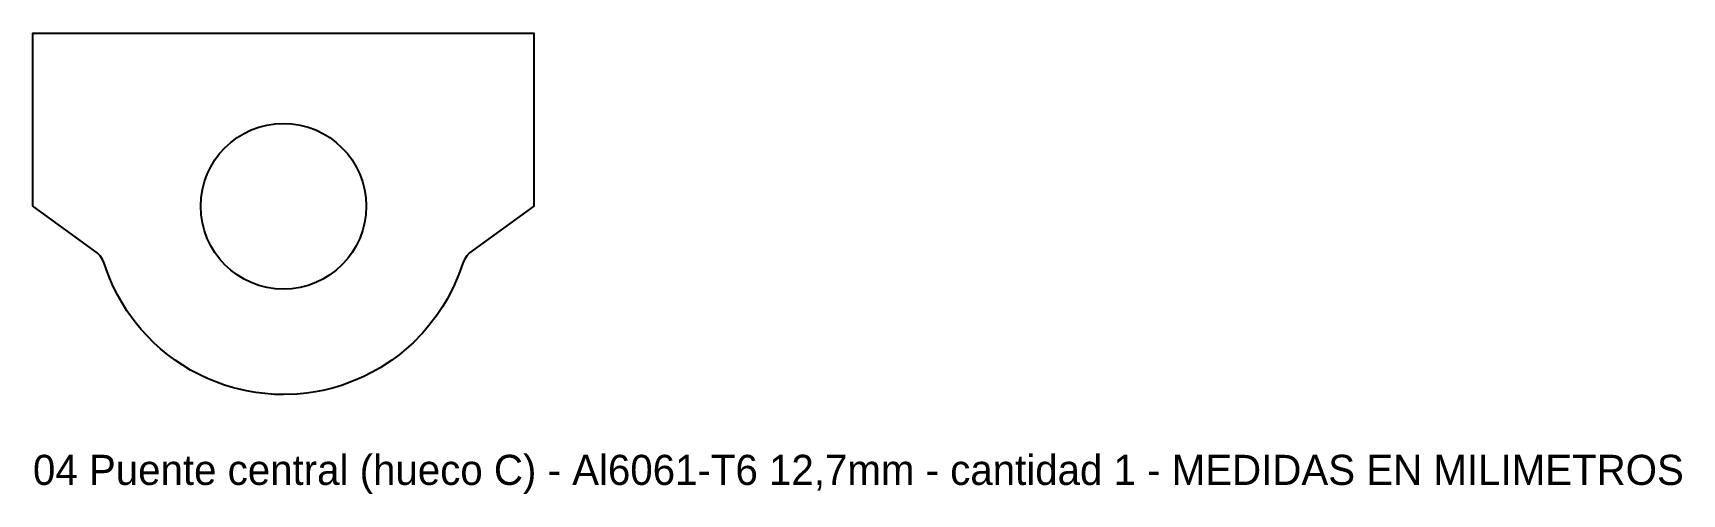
# Model space of a CAD drawing. Header units: millimetres. Extents: x -33 to 186, y -75 to -14.
import ezdxf

# ---------------------------------------------------------------- set-up
doc = ezdxf.new("R2010")
doc.units = ezdxf.units.MM
doc.layers.add('CORTE', color=1, linetype='Continuous')
doc.layers.add('NOTAS', color=3, linetype='Continuous')

msp = doc.modelspace()

# ---------------------------------------------------------------- linework, layer by layer
at = {"layer": 'CORTE'}
msp.add_lwpolyline([(-33.29, -36.89), (-33.29, -13.89), (33.29, -13.89), (33.29, -36.89), (24.74, -43.09), (24.35, -43.49), (24.04, -43.95), (23.83, -44.47), (23.32, -45.91), (22.59, -47.61), (21.76, -49.21), (21.13, -50.26), (20.43, -51.31), (19.34, -52.75), (18.51, -53.7), (17.23, -55.02), (16.32, -55.84), (15.37, -56.62), (14.38, -57.35), (12.87, -58.33), (11.8, -58.94), (10.67, -59.51), (9.55, -60), (7.86, -60.63), (6.69, -60.99), (5.46, -61.3), (4.26, -61.53), (3.04, -61.71), (1.82, -61.83), (0.02, -61.9), (-1.21, -61.87), (-2.47, -61.78), (-3.69, -61.63), (-4.9, -61.42), (-6.65, -61), (-7.82, -60.64), (-8.98, -60.23), (-10.11, -59.76), (-11.22, -59.24), (-12.34, -58.64), (-13.39, -58.01), (-14.41, -57.33), (-15.37, -56.62), (-16.32, -55.84), (-17.23, -55.02), (-18.09, -54.15), (-18.92, -53.24), (-19.7, -52.3), (-20.8, -50.77), (-21.45, -49.74), (-22.06, -48.67), (-22.61, -47.57), (-23.09, -46.48), (-23.53, -45.34), (-23.83, -44.47), (-24.04, -43.95), (-24.35, -43.49), (-24.74, -43.09), (-33.19, -36.98), (-33.29, -36.89)], close=True, dxfattribs=at)
msp.add_circle((0, -36.9), 11, dxfattribs=at)

# ---------------------------------------------------------------- texts
at = {"layer": 'NOTAS'}
msp.add_text('04 Puente central (hueco C) - Al6061-T6 12,7mm - cantidad 1 - MEDIDAS EN MILIMETROS', height=4, dxfattribs=at).set_placement((-33.29, -73.9))

doc.saveas('drawing.dxf')
